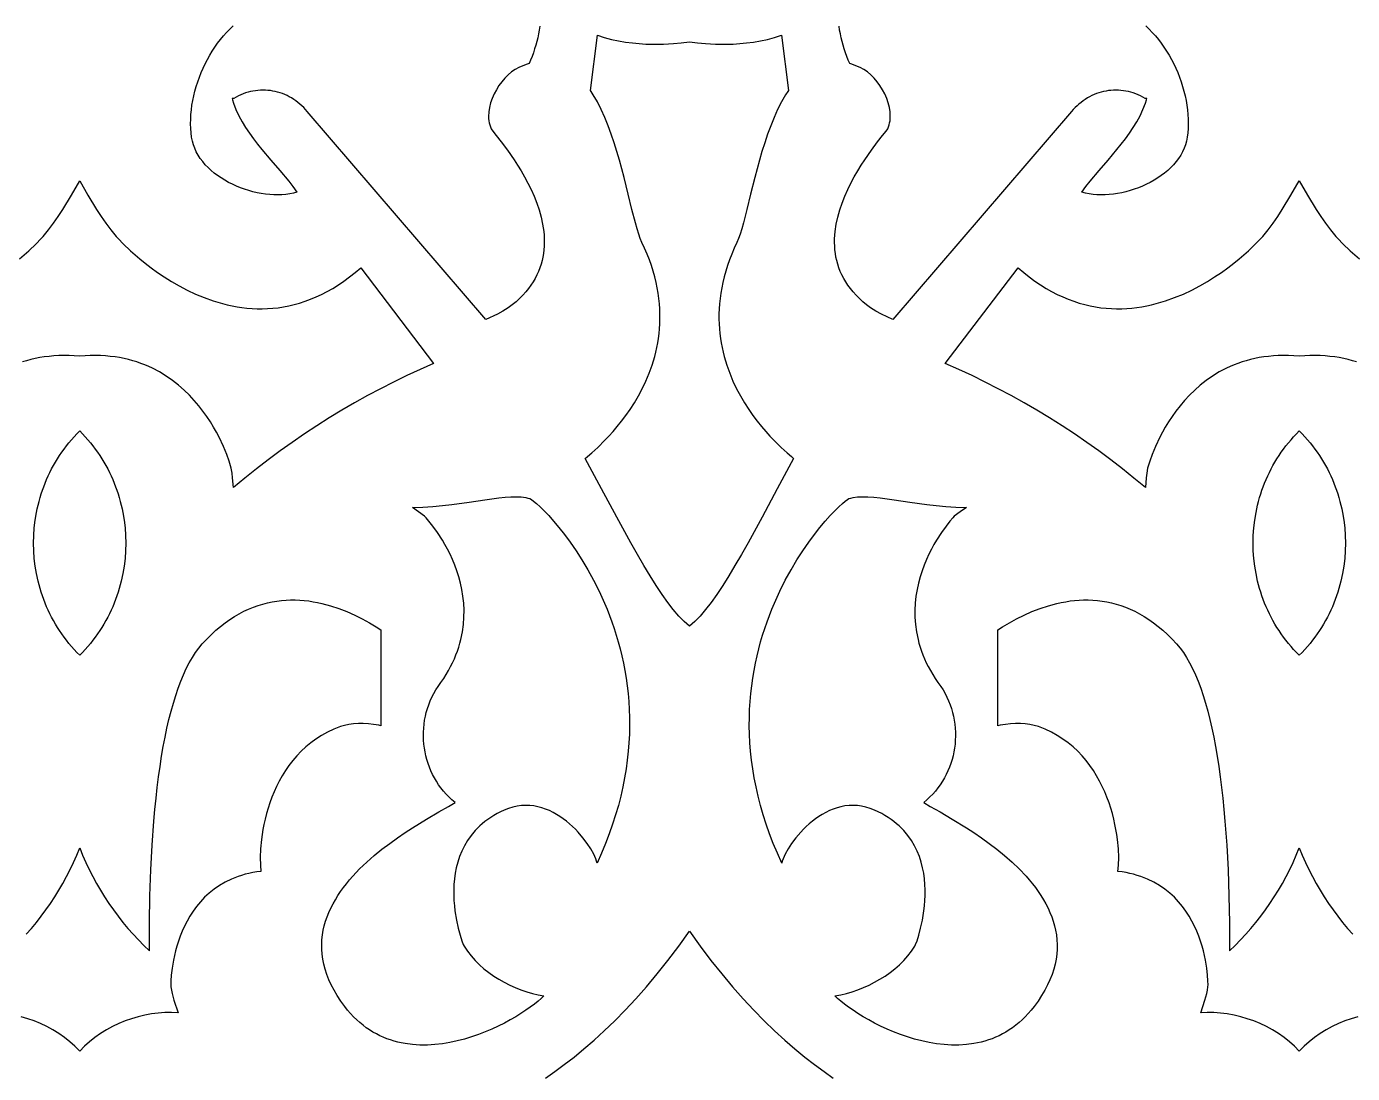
# Model space of a CAD drawing. Extents: x -350 to 350, y -780 to 780.
# Drawn here: x -3.3 to 79.3, y -647.1 to -581.8 of the extents above; entities that cross this region are included whole.
import ezdxf

# ---------------------------------------------------------------- set-up
doc = ezdxf.new("R2010")
doc.units = 0
doc.layers.add('LAYER_1', color=18, linetype='CONTINUOUS')

msp = doc.modelspace()

# ---------------------------------------------------------------- linework, layer by layer
at = {"layer": 'LAYER_1'}
for points in [[(28.674, -581.802), (28.637, -582.041), (28.592, -582.278), (28.542, -582.514), (28.485, -582.75), (28.421, -582.983), (28.351, -583.216), (28.274, -583.446), (28.191, -583.675), (28.1, -583.902), (28.004, -584.126), (27.879, -584.164), (27.623, -584.258), (27.359, -584.372), (27.132, -584.495), (26.911, -584.647), (26.697, -584.827), (26.494, -585.031), (26.303, -585.255), (26.126, -585.496), (25.966, -585.752), (25.825, -586.019), (25.705, -586.295), (25.609, -586.576), (25.538, -586.858), (25.494, -587.14), (25.481, -587.417), (25.486, -587.553), (25.499, -587.687), (25.521, -587.819), (25.552, -587.947), (25.592, -588.072), (25.642, -588.193), (25.74, -588.33), (25.959, -588.604), (26.272, -589.003), (26.653, -589.512), (27.074, -590.119), (27.292, -590.455), (27.509, -590.81), (27.723, -591.182), (27.931, -591.57), (28.128, -591.973), (28.313, -592.388), (28.48, -592.813), (28.627, -593.248), (28.751, -593.691), (28.849, -594.139), (28.916, -594.591), (28.937, -594.818), (28.949, -595.045), (28.953, -595.273), (28.946, -595.5), (28.93, -595.727), (28.903, -595.954), (28.865, -596.18), (28.816, -596.405), (28.755, -596.63), (28.682, -596.852), (28.597, -597.074), (28.498, -597.293), (28.386, -597.511), (28.261, -597.726), (28.121, -597.939), (27.966, -598.15), (27.797, -598.357), (27.611, -598.562), (27.41, -598.763), (27.193, -598.961), (26.959, -599.156), (26.707, -599.346), (26.545, -599.458), (26.377, -599.561), (26.031, -599.748), (25.315, -600.072), (14.184, -587.12), (14.075, -586.992), (13.962, -586.869), (13.844, -586.753), (13.723, -586.644), (13.598, -586.541), (13.469, -586.444), (13.337, -586.353), (13.201, -586.269), (13.063, -586.192), (12.923, -586.121), (12.78, -586.057), (12.634, -585.999), (12.487, -585.948), (12.338, -585.904), (12.187, -585.866), (12.035, -585.835), (11.882, -585.811), (11.728, -585.794), (11.574, -585.784), (11.419, -585.781), (11.264, -585.785), (11.108, -585.796), (10.953, -585.814), (10.799, -585.839), (10.645, -585.871), (10.492, -585.91), (10.34, -585.957), (10.189, -586.011), (10.04, -586.072), (9.893, -586.14), (9.748, -586.216), (9.604, -586.299), (9.502, -586.3), (9.516, -586.377), (9.581, -586.598), (9.738, -586.996), (9.918, -587.381), (10.119, -587.754), (10.339, -588.115), (10.575, -588.468), (10.825, -588.812), (11.086, -589.15), (11.355, -589.483), (11.912, -590.139), (12.475, -590.791), (13.024, -591.451), (13.289, -591.787), (13.542, -592.129), (13.318, -592.19), (13.087, -592.238), (12.848, -592.273), (12.603, -592.295), (12.353, -592.304), (12.099, -592.301), (11.841, -592.286), (11.581, -592.259), (11.319, -592.221), (11.057, -592.171), (10.795, -592.11), (10.534, -592.039), (10.275, -591.956), (10.019, -591.864), (9.767, -591.761), (9.52, -591.648), (9.279, -591.526), (9.045, -591.395), (8.818, -591.254), (8.599, -591.105), (8.39, -590.947), (8.192, -590.781), (8.004, -590.607), (7.829, -590.425), (7.667, -590.235), (7.519, -590.038), (7.386, -589.834), (7.269, -589.623), (7.168, -589.406), (7.085, -589.182), (7.021, -588.952), (6.976, -588.716), (6.942, -588.44), (6.921, -588.16), (6.913, -587.875), (6.917, -587.588), (6.932, -587.298), (6.96, -587.006), (6.999, -586.713), (7.049, -586.42), (7.11, -586.127), (7.181, -585.834), (7.263, -585.543), (7.356, -585.254), (7.458, -584.967), (7.569, -584.684), (7.69, -584.405), (7.82, -584.131), (7.959, -583.862), (8.107, -583.598), (8.263, -583.342), (8.427, -583.092), (8.598, -582.85), (8.778, -582.617), (8.964, -582.393), (9.158, -582.179), (9.358, -581.975), (9.565, -581.782)], [(66.429, -581.782), (66.636, -581.975), (66.836, -582.179), (67.03, -582.393), (67.217, -582.617), (67.396, -582.85), (67.568, -583.092), (67.732, -583.342), (67.887, -583.598), (68.035, -583.862), (68.174, -584.131), (68.304, -584.405), (68.425, -584.684), (68.537, -584.967), (68.639, -585.254), (68.731, -585.543), (68.813, -585.834), (68.884, -586.127), (68.945, -586.42), (68.995, -586.713), (69.034, -587.006), (69.062, -587.298), (69.078, -587.588), (69.081, -587.875), (69.073, -588.16), (69.052, -588.44), (69.019, -588.716), (68.974, -588.952), (68.909, -589.182), (68.826, -589.406), (68.726, -589.623), (68.608, -589.834), (68.475, -590.038), (68.327, -590.235), (68.165, -590.425), (67.99, -590.607), (67.802, -590.781), (67.604, -590.947), (67.395, -591.105), (67.176, -591.254), (66.95, -591.395), (66.715, -591.526), (66.474, -591.648), (66.227, -591.761), (65.975, -591.864), (65.719, -591.956), (65.461, -592.039), (65.2, -592.11), (64.938, -592.171), (64.675, -592.221), (64.413, -592.259), (64.153, -592.286), (63.896, -592.301), (63.641, -592.304), (63.391, -592.295), (63.146, -592.273), (62.908, -592.238), (62.676, -592.19), (62.452, -592.129), (62.706, -591.787), (62.97, -591.451), (63.52, -590.791), (64.083, -590.139), (64.639, -589.483), (64.909, -589.15), (65.169, -588.812), (65.419, -588.468), (65.655, -588.115), (65.875, -587.754), (66.076, -587.381), (66.257, -586.996), (66.414, -586.598), (66.478, -586.377), (66.492, -586.3), (66.39, -586.299), (66.247, -586.216), (66.101, -586.14), (65.954, -586.072), (65.805, -586.011), (65.654, -585.957), (65.502, -585.91), (65.349, -585.871), (65.195, -585.839), (65.041, -585.814), (64.886, -585.796), (64.731, -585.785), (64.575, -585.781), (64.42, -585.784), (64.266, -585.794), (64.112, -585.811), (63.959, -585.835), (63.807, -585.866), (63.656, -585.904), (63.507, -585.948), (63.36, -585.999), (63.215, -586.057), (63.072, -586.121), (62.931, -586.192), (62.793, -586.269), (62.658, -586.353), (62.526, -586.444), (62.397, -586.541), (62.271, -586.644), (62.15, -586.753), (62.032, -586.869), (61.919, -586.992), (61.81, -587.12), (50.679, -600.072), (49.963, -599.748), (49.617, -599.561), (49.449, -599.458), (49.287, -599.346), (49.036, -599.156), (48.801, -598.961), (48.584, -598.763), (48.383, -598.562), (48.198, -598.357), (48.028, -598.15), (47.873, -597.939), (47.733, -597.726), (47.608, -597.511), (47.496, -597.293), (47.397, -597.074), (47.312, -596.852), (47.239, -596.63), (47.178, -596.405), (47.129, -596.18), (47.091, -595.954), (47.064, -595.727), (47.048, -595.5), (47.042, -595.273), (47.045, -595.045), (47.057, -594.818), (47.078, -594.591), (47.146, -594.139), (47.243, -593.691), (47.367, -593.248), (47.514, -592.813), (47.682, -592.388), (47.866, -591.973), (48.063, -591.57), (48.271, -591.182), (48.485, -590.81), (48.703, -590.455), (48.92, -590.119), (49.341, -589.512), (49.722, -589.003), (50.035, -588.604), (50.254, -588.33), (50.353, -588.193), (50.402, -588.072), (50.442, -587.947), (50.473, -587.819), (50.495, -587.687), (50.508, -587.553), (50.514, -587.417), (50.5, -587.14), (50.457, -586.858), (50.386, -586.576), (50.289, -586.295), (50.169, -586.019), (50.028, -585.752), (49.868, -585.496), (49.692, -585.255), (49.5, -585.031), (49.297, -584.827), (49.083, -584.647), (48.862, -584.495), (48.635, -584.372), (48.372, -584.258), (48.115, -584.164), (47.99, -584.126), (47.894, -583.902), (47.804, -583.675), (47.72, -583.446), (47.643, -583.216), (47.573, -582.983), (47.509, -582.75), (47.452, -582.514), (47.402, -582.278), (47.358, -582.041), (47.32, -581.802)], [(-3.743, -596.291), (-3.161, -595.784), (-2.713, -595.36), (-2.412, -595.051), (-2.266, -594.891), (-1.941, -594.492), (-1.632, -594.078), (-1.337, -593.653), (-1.054, -593.218), (-0.514, -592.327), (0, -591.424), (0.514, -592.327), (1.054, -593.218), (1.337, -593.653), (1.632, -594.078), (1.941, -594.492), (2.266, -594.891), (2.412, -595.051), (2.713, -595.36), (3.161, -595.784), (3.743, -596.291), (4.082, -596.565), (4.451, -596.847), (4.848, -597.134), (5.273, -597.42), (5.724, -597.703), (6.199, -597.978), (6.698, -598.24), (7.22, -598.486), (7.762, -598.711), (8.323, -598.912), (8.903, -599.085), (9.2, -599.159), (9.5, -599.224), (9.805, -599.28), (10.113, -599.327), (10.425, -599.363), (10.74, -599.389), (11.059, -599.403), (11.38, -599.405), (11.705, -599.395), (12.033, -599.373), (12.363, -599.337), (12.695, -599.287), (13.03, -599.222), (13.367, -599.143), (13.706, -599.049), (14.047, -598.938), (14.389, -598.812), (14.733, -598.668), (15.079, -598.507), (15.425, -598.328), (15.773, -598.13), (16.121, -597.914), (16.47, -597.678), (16.82, -597.422), (17.17, -597.145), (17.52, -596.848), (22.053, -602.823), (21.218, -603.189), (20.389, -603.572), (19.566, -603.971), (18.749, -604.387), (17.939, -604.818), (17.136, -605.265), (16.34, -605.727), (15.553, -606.205), (14.774, -606.698), (14.003, -607.205), (13.242, -607.727), (12.49, -608.263), (11.748, -608.813), (11.017, -609.377), (10.296, -609.955), (9.586, -610.546), (9.527, -609.94), (9.493, -609.638), (9.447, -609.338), (9.318, -608.896), (9.171, -608.488), (8.963, -607.984), (8.688, -607.406), (8.525, -607.096), (8.343, -606.775), (8.143, -606.447), (7.923, -606.114), (7.683, -605.779), (7.423, -605.444), (7.142, -605.112), (6.839, -604.787), (6.513, -604.469), (6.165, -604.164), (5.794, -603.872), (5.398, -603.597), (4.978, -603.341), (4.533, -603.108), (4.3, -603), (4.062, -602.899), (3.816, -602.805), (3.564, -602.718), (3.306, -602.639), (3.04, -602.567), (2.768, -602.504), (2.489, -602.45), (2.203, -602.404), (1.909, -602.368), (1.609, -602.341), (1.301, -602.324), (0.986, -602.318), (0.664, -602.322), (0.334, -602.337), (0, -602.364), (-0.334, -602.337), (-0.664, -602.322), (-0.986, -602.318), (-1.301, -602.324), (-1.609, -602.341), (-1.909, -602.368), (-2.203, -602.404), (-2.489, -602.45), (-2.768, -602.504), (-3.04, -602.567), (-3.306, -602.639), (-3.564, -602.718)], [(79.566, -602.718), (79.308, -602.639), (79.042, -602.567), (78.77, -602.504), (78.491, -602.45), (78.205, -602.404), (77.911, -602.368), (77.611, -602.341), (77.303, -602.324), (76.988, -602.318), (76.666, -602.322), (76.336, -602.337), (75.998, -602.364), (75.66, -602.337), (75.331, -602.322), (75.008, -602.318), (74.693, -602.324), (74.385, -602.341), (74.085, -602.368), (73.792, -602.404), (73.505, -602.45), (73.226, -602.504), (72.954, -602.567), (72.688, -602.639), (72.43, -602.718), (72.178, -602.805), (71.933, -602.899), (71.694, -603), (71.462, -603.108), (71.016, -603.341), (70.596, -603.597), (70.201, -603.872), (69.829, -604.164), (69.481, -604.469), (69.156, -604.787), (68.853, -605.112), (68.571, -605.444), (68.311, -605.779), (68.071, -606.114), (67.851, -606.447), (67.651, -606.775), (67.469, -607.096), (67.306, -607.406), (67.032, -607.984), (66.823, -608.488), (66.676, -608.896), (66.547, -609.338), (66.501, -609.638), (66.467, -609.94), (66.408, -610.546), (65.698, -609.955), (64.977, -609.377), (64.246, -608.813), (63.504, -608.263), (62.752, -607.727), (61.991, -607.205), (61.22, -606.698), (60.441, -606.205), (59.654, -605.727), (58.858, -605.265), (58.055, -604.818), (57.245, -604.387), (56.428, -603.971), (55.605, -603.572), (54.776, -603.189), (53.941, -602.823), (58.474, -596.848), (58.825, -597.145), (59.174, -597.422), (59.524, -597.678), (59.873, -597.914), (60.222, -598.13), (60.569, -598.328), (60.916, -598.507), (61.261, -598.668), (61.605, -598.812), (61.947, -598.938), (62.288, -599.049), (62.627, -599.143), (62.964, -599.222), (63.299, -599.287), (63.632, -599.337), (63.962, -599.373), (64.289, -599.395), (64.614, -599.405), (64.935, -599.403), (65.254, -599.389), (65.569, -599.363), (65.881, -599.327), (66.189, -599.28), (66.494, -599.224), (66.794, -599.159), (67.091, -599.085), (67.671, -598.912), (68.233, -598.711), (68.775, -598.486), (69.296, -598.24), (69.795, -597.978), (70.271, -597.703), (70.721, -597.42), (71.146, -597.134), (71.544, -596.847), (71.912, -596.565), (72.251, -596.291), (72.834, -595.784), (73.281, -595.36), (73.583, -595.051), (73.728, -594.891), (74.054, -594.492), (74.363, -594.078), (74.658, -593.653), (74.941, -593.218), (75.48, -592.327), (75.998, -591.424), (76.516, -592.327), (77.056, -593.218), (77.339, -593.653), (77.634, -594.078), (77.943, -594.492), (78.268, -594.891), (78.414, -595.051), (78.715, -595.36), (79.163, -595.784), (79.745, -596.291)], [(-3.33, -638.378), (-3.009, -638.015), (-2.698, -637.641), (-2.396, -637.257), (-2.105, -636.864), (-1.824, -636.463), (-1.554, -636.053), (-1.295, -635.636), (-1.048, -635.211), (-0.813, -634.78), (-0.589, -634.342), (-0.379, -633.899), (-0.181, -633.451), (0, -632.998), (0.181, -633.451), (0.379, -633.899), (0.589, -634.342), (0.813, -634.78), (1.048, -635.211), (1.295, -635.636), (1.554, -636.053), (1.824, -636.463), (2.105, -636.864), (2.396, -637.257), (2.698, -637.641), (3.009, -638.015), (3.33, -638.378), (3.66, -638.731), (3.999, -639.073), (4.346, -639.404), (4.351, -637.67), (4.381, -635.992), (4.436, -634.373), (4.517, -632.818), (4.624, -631.329), (4.687, -630.61), (4.757, -629.909), (4.834, -629.226), (4.918, -628.562), (5.008, -627.917), (5.106, -627.292), (5.21, -626.687), (5.321, -626.102), (5.44, -625.537), (5.565, -624.994), (5.698, -624.473), (5.837, -623.974), (5.984, -623.497), (6.138, -623.043), (6.3, -622.612), (6.469, -622.205), (6.645, -621.823), (6.829, -621.465), (7.021, -621.132), (7.22, -620.824), (7.426, -620.543), (7.641, -620.287), (7.923, -619.985), (8.208, -619.703), (8.495, -619.441), (8.783, -619.198), (9.072, -618.974), (9.362, -618.768), (9.653, -618.581), (9.945, -618.41), (10.238, -618.257), (10.53, -618.12), (10.823, -617.999), (11.116, -617.894), (11.408, -617.803), (11.7, -617.727), (11.992, -617.665), (12.282, -617.617), (12.571, -617.581), (12.859, -617.558), (13.146, -617.547), (13.431, -617.547), (13.714, -617.559), (13.995, -617.581), (14.274, -617.613), (14.551, -617.655), (14.824, -617.706), (15.095, -617.765), (15.628, -617.908), (16.147, -618.079), (16.651, -618.274), (17.138, -618.49), (17.607, -618.723), (18.056, -618.969), (18.483, -619.224), (18.774, -619.41), (18.774, -625.382), (18.634, -625.353), (18.308, -625.301), (17.988, -625.266), (17.673, -625.248), (17.366, -625.249), (17.069, -625.268), (16.782, -625.306), (16.509, -625.364), (16.249, -625.443), (15.836, -625.605), (15.445, -625.788), (15.075, -625.992), (14.726, -626.214), (14.397, -626.454), (14.088, -626.709), (13.799, -626.98), (13.528, -627.264), (13.276, -627.559), (13.042, -627.865), (12.824, -628.18), (12.623, -628.503), (12.439, -628.833), (12.27, -629.167), (12.116, -629.505), (11.977, -629.845), (11.851, -630.186), (11.74, -630.526), (11.641, -630.865), (11.555, -631.2), (11.48, -631.53), (11.417, -631.855), (11.365, -632.172), (11.323, -632.48), (11.268, -633.064), (11.248, -633.596), (11.259, -634.065), (11.296, -634.46), (11.039, -634.495), (10.791, -634.537), (10.549, -634.587), (10.316, -634.644), (10.09, -634.708), (9.871, -634.78), (9.456, -634.942), (9.069, -635.129), (8.708, -635.338), (8.374, -635.567), (8.066, -635.814), (7.781, -636.077), (7.52, -636.354), (7.281, -636.642), (7.064, -636.941), (6.867, -637.246), (6.689, -637.557), (6.529, -637.871), (6.387, -638.187), (6.262, -638.501), (6.151, -638.812), (6.056, -639.118), (5.974, -639.417), (5.904, -639.707), (5.846, -639.984), (5.76, -640.497), (5.709, -640.937), (5.685, -641.289), (5.679, -641.536), (5.684, -641.661), (5.719, -641.869), (5.763, -642.076), (5.872, -642.484), (6.139, -643.286), (5.729, -643.261), (5.315, -643.263), (4.898, -643.29), (4.479, -643.342), (4.061, -643.418), (3.646, -643.518), (3.235, -643.64), (2.829, -643.784), (2.431, -643.95), (2.042, -644.137), (1.664, -644.344), (1.299, -644.57), (0.948, -644.815), (0.612, -645.079), (0.295, -645.36), (0, -645.658), (-0.295, -645.36), (-0.612, -645.079), (-0.948, -644.815), (-1.299, -644.57), (-1.664, -644.344), (-2.042, -644.137), (-2.431, -643.95), (-2.829, -643.784), (-3.235, -643.64), (-3.646, -643.518)], [(79.648, -643.518), (79.237, -643.64), (78.831, -643.784), (78.433, -643.95), (78.044, -644.137), (77.666, -644.344), (77.301, -644.57), (76.95, -644.815), (76.614, -645.079), (76.297, -645.36), (75.998, -645.658), (75.699, -645.36), (75.382, -645.079), (75.047, -644.815), (74.695, -644.57), (74.33, -644.344), (73.952, -644.137), (73.563, -643.95), (73.165, -643.784), (72.759, -643.64), (72.348, -643.518), (71.933, -643.418), (71.515, -643.342), (71.097, -643.29), (70.679, -643.263), (70.265, -643.261), (69.855, -643.286), (70.123, -642.484), (70.231, -642.076), (70.275, -641.869), (70.31, -641.661), (70.315, -641.536), (70.31, -641.289), (70.285, -640.937), (70.234, -640.497), (70.149, -639.984), (70.09, -639.707), (70.021, -639.417), (69.939, -639.118), (69.843, -638.812), (69.733, -638.501), (69.607, -638.187), (69.465, -637.871), (69.305, -637.557), (69.128, -637.246), (68.93, -636.941), (68.713, -636.642), (68.474, -636.354), (68.213, -636.077), (67.928, -635.814), (67.62, -635.567), (67.286, -635.338), (66.926, -635.129), (66.538, -634.942), (66.123, -634.78), (65.904, -634.708), (65.678, -634.644), (65.445, -634.587), (65.204, -634.537), (64.955, -634.495), (64.698, -634.46), (64.735, -634.065), (64.746, -633.596), (64.726, -633.064), (64.671, -632.48), (64.629, -632.172), (64.577, -631.855), (64.514, -631.53), (64.44, -631.2), (64.353, -630.865), (64.255, -630.526), (64.143, -630.186), (64.017, -629.845), (63.878, -629.505), (63.724, -629.167), (63.555, -628.833), (63.371, -628.503), (63.17, -628.18), (62.953, -627.865), (62.718, -627.559), (62.466, -627.264), (62.195, -626.98), (61.906, -626.709), (61.597, -626.454), (61.268, -626.214), (60.92, -625.992), (60.55, -625.788), (60.158, -625.605), (59.745, -625.443), (59.486, -625.364), (59.212, -625.306), (58.926, -625.268), (58.628, -625.249), (58.321, -625.248), (58.007, -625.266), (57.686, -625.301), (57.361, -625.353), (57.22, -625.382), (57.22, -619.41), (57.511, -619.224), (57.938, -618.969), (58.387, -618.723), (58.856, -618.49), (59.343, -618.274), (59.847, -618.079), (60.366, -617.908), (60.899, -617.765), (61.17, -617.706), (61.444, -617.655), (61.72, -617.613), (61.999, -617.581), (62.28, -617.559), (62.563, -617.547), (62.848, -617.547), (63.135, -617.558), (63.423, -617.581), (63.712, -617.617), (64.003, -617.665), (64.294, -617.727), (64.586, -617.803), (64.878, -617.894), (65.171, -617.999), (65.464, -618.12), (65.756, -618.257), (66.049, -618.41), (66.341, -618.581), (66.632, -618.768), (66.922, -618.974), (67.211, -619.198), (67.499, -619.441), (67.786, -619.703), (68.071, -619.985), (68.354, -620.287), (68.568, -620.543), (68.775, -620.824), (68.974, -621.132), (69.165, -621.465), (69.349, -621.823), (69.525, -622.205), (69.694, -622.612), (69.856, -623.043), (70.01, -623.497), (70.157, -623.974), (70.297, -624.473), (70.429, -624.994), (70.555, -625.537), (70.673, -626.102), (70.784, -626.687), (70.888, -627.292), (70.986, -627.917), (71.076, -628.562), (71.16, -629.226), (71.237, -629.909), (71.307, -630.61), (71.37, -631.329), (71.477, -632.818), (71.558, -634.373), (71.614, -635.992), (71.643, -637.67), (71.648, -639.404), (71.996, -639.073), (72.335, -638.731), (72.665, -638.378), (72.985, -638.015), (73.297, -637.641), (73.598, -637.257), (73.889, -636.864), (74.17, -636.463), (74.44, -636.053), (74.699, -635.636), (74.946, -635.211), (75.182, -634.78), (75.405, -634.342), (75.615, -633.899), (75.813, -633.451), (75.998, -632.998), (76.183, -633.451), (76.381, -633.899), (76.592, -634.342), (76.815, -634.78), (77.05, -635.211), (77.297, -635.636), (77.556, -636.053), (77.826, -636.463), (78.107, -636.864), (78.398, -637.257), (78.7, -637.641), (79.011, -638.015), (79.332, -638.378)], [(29.034, -647.337), (29.61, -646.935), (30.201, -646.5), (30.806, -646.03), (31.424, -645.523), (32.052, -644.979), (32.691, -644.397), (33.338, -643.774), (33.993, -643.11), (34.653, -642.402), (35.318, -641.651), (35.986, -640.855), (36.656, -640.011), (37.326, -639.119), (37.997, -638.178), (38.668, -639.119), (39.339, -640.011), (40.009, -640.855), (40.677, -641.651), (41.341, -642.402), (42.002, -643.11), (42.656, -643.774), (43.303, -644.397), (43.942, -644.979), (44.57, -645.523), (45.188, -646.03), (45.793, -646.5), (46.384, -646.935), (46.96, -647.337)]]:
    msp.add_lwpolyline(points, dxfattribs=at)
for points in [[(44.165, -585.793), (44.121, -585.859), (43.987, -586.07), (43.733, -586.515), (43.495, -586.986), (43.272, -587.481), (43.064, -587.994), (42.869, -588.521), (42.687, -589.059), (42.517, -589.602), (42.357, -590.147), (42.067, -591.224), (41.81, -592.257), (41.577, -593.211), (41.363, -594.054), (41.26, -594.423), (41.16, -594.751), (41.06, -595.034), (40.96, -595.268), (40.79, -595.636), (40.635, -595.999), (40.495, -596.359), (40.37, -596.715), (40.259, -597.067), (40.162, -597.414), (40.078, -597.758), (40.007, -598.097), (39.949, -598.432), (39.903, -598.763), (39.869, -599.089), (39.847, -599.411), (39.835, -599.728), (39.834, -600.041), (39.843, -600.35), (39.862, -600.653), (39.891, -600.952), (39.928, -601.246), (39.974, -601.536), (40.028, -601.82), (40.09, -602.1), (40.16, -602.375), (40.32, -602.909), (40.504, -603.423), (40.71, -603.916), (40.935, -604.388), (41.175, -604.837), (41.427, -605.265), (41.688, -605.67), (41.955, -606.052), (42.224, -606.41), (42.492, -606.745), (42.757, -607.055), (43.015, -607.341), (43.262, -607.601), (43.713, -608.044), (44.084, -608.382), (44.351, -608.61), (44.487, -608.725), (43.469, -610.626), (42.527, -612.382), (41.652, -613.979), (41.237, -614.715), (40.836, -615.407), (40.448, -616.053), (40.071, -616.652), (39.705, -617.203), (39.349, -617.704), (39.001, -618.153), (38.66, -618.549), (38.493, -618.727), (38.327, -618.891), (38.162, -619.041), (37.997, -619.177), (37.833, -619.041), (37.668, -618.891), (37.501, -618.727), (37.334, -618.549), (36.993, -618.153), (36.645, -617.704), (36.289, -617.203), (35.923, -616.652), (35.546, -616.053), (35.158, -615.407), (34.757, -614.715), (34.342, -613.979), (33.467, -612.382), (32.525, -610.626), (31.508, -608.725), (31.644, -608.61), (31.91, -608.382), (32.281, -608.044), (32.732, -607.601), (32.98, -607.341), (33.237, -607.055), (33.502, -606.745), (33.77, -606.41), (34.04, -606.052), (34.306, -605.67), (34.567, -605.265), (34.819, -604.837), (35.059, -604.388), (35.284, -603.916), (35.49, -603.423), (35.675, -602.909), (35.834, -602.375), (35.904, -602.1), (35.966, -601.82), (36.02, -601.536), (36.066, -601.246), (36.104, -600.952), (36.132, -600.653), (36.151, -600.35), (36.16, -600.041), (36.159, -599.728), (36.148, -599.411), (36.125, -599.089), (36.091, -598.763), (36.045, -598.432), (35.987, -598.097), (35.916, -597.758), (35.832, -597.414), (35.735, -597.067), (35.624, -596.715), (35.499, -596.359), (35.359, -595.999), (35.205, -595.636), (35.034, -595.268), (34.935, -595.034), (34.835, -594.751), (34.734, -594.423), (34.631, -594.054), (34.417, -593.211), (34.185, -592.257), (33.927, -591.224), (33.637, -590.147), (33.477, -589.602), (33.307, -589.059), (33.125, -588.521), (32.93, -587.994), (32.722, -587.481), (32.499, -586.986), (32.261, -586.515), (32.007, -586.07), (31.873, -585.859), (31.829, -585.793), (32.261, -582.357), (32.686, -582.495), (33.131, -582.614), (33.575, -582.71), (34.014, -582.785), (34.446, -582.841), (34.866, -582.881), (35.274, -582.906), (35.664, -582.918), (36.383, -582.911), (37, -582.877), (37.491, -582.831), (37.997, -582.767), (38.504, -582.831), (38.994, -582.877), (39.611, -582.911), (40.33, -582.918), (40.721, -582.906), (41.128, -582.881), (41.549, -582.841), (41.98, -582.785), (42.419, -582.71), (42.863, -582.614), (43.308, -582.495), (43.734, -582.357)], [(0.173, -607.197), (0.345, -607.38), (0.51, -607.566), (0.67, -607.756), (0.825, -607.95), (0.974, -608.146), (1.117, -608.346), (1.255, -608.549), (1.387, -608.754), (1.513, -608.963), (1.634, -609.174), (1.749, -609.387), (1.858, -609.603), (1.962, -609.822), (2.06, -610.042), (2.153, -610.265), (2.24, -610.489), (2.322, -610.715), (2.397, -610.943), (2.468, -611.173), (2.532, -611.404), (2.591, -611.636), (2.645, -611.869), (2.692, -612.104), (2.771, -612.576), (2.827, -613.051), (2.861, -613.527), (2.872, -614.005), (2.861, -614.482), (2.827, -614.959), (2.771, -615.434), (2.692, -615.906), (2.591, -616.374), (2.532, -616.606), (2.468, -616.837), (2.397, -617.066), (2.322, -617.294), (2.24, -617.521), (2.153, -617.745), (2.06, -617.967), (1.962, -618.188), (1.858, -618.406), (1.749, -618.622), (1.634, -618.836), (1.513, -619.047), (1.387, -619.255), (1.255, -619.461), (1.117, -619.664), (0.974, -619.863), (0.825, -620.06), (0.67, -620.253), (0.51, -620.443), (0.345, -620.63), (0.173, -620.813), (0, -620.992), (-0.173, -620.813), (-0.345, -620.63), (-0.51, -620.443), (-0.67, -620.253), (-0.825, -620.06), (-0.974, -619.863), (-1.117, -619.664), (-1.255, -619.461), (-1.387, -619.255), (-1.513, -619.047), (-1.634, -618.836), (-1.749, -618.622), (-1.858, -618.406), (-1.962, -618.188), (-2.06, -617.967), (-2.153, -617.745), (-2.24, -617.521), (-2.322, -617.294), (-2.397, -617.066), (-2.468, -616.837), (-2.532, -616.606), (-2.591, -616.374), (-2.692, -615.906), (-2.771, -615.434), (-2.827, -614.959), (-2.861, -614.482), (-2.872, -614.005), (-2.861, -613.527), (-2.827, -613.051), (-2.771, -612.576), (-2.692, -612.104), (-2.645, -611.869), (-2.591, -611.636), (-2.532, -611.404), (-2.468, -611.173), (-2.397, -610.943), (-2.322, -610.715), (-2.24, -610.489), (-2.153, -610.265), (-2.06, -610.042), (-1.962, -609.822), (-1.858, -609.603), (-1.749, -609.387), (-1.634, -609.174), (-1.513, -608.963), (-1.387, -608.754), (-1.255, -608.549), (-1.117, -608.346), (-0.974, -608.146), (-0.825, -607.95), (-0.67, -607.756), (-0.51, -607.566), (-0.345, -607.38), (-0.173, -607.197), (0, -607.018)], [(76.176, -607.197), (76.347, -607.38), (76.512, -607.566), (76.673, -607.756), (76.827, -607.95), (76.976, -608.146), (77.119, -608.346), (77.257, -608.549), (77.389, -608.754), (77.515, -608.963), (77.636, -609.174), (77.751, -609.387), (77.86, -609.603), (77.964, -609.822), (78.062, -610.042), (78.155, -610.265), (78.242, -610.489), (78.324, -610.715), (78.399, -610.943), (78.47, -611.173), (78.534, -611.404), (78.593, -611.636), (78.647, -611.869), (78.694, -612.104), (78.773, -612.576), (78.829, -613.051), (78.863, -613.527), (78.874, -614.005), (78.863, -614.482), (78.829, -614.959), (78.773, -615.434), (78.694, -615.906), (78.593, -616.374), (78.534, -616.606), (78.47, -616.837), (78.399, -617.066), (78.324, -617.294), (78.242, -617.521), (78.155, -617.745), (78.062, -617.967), (77.964, -618.188), (77.86, -618.406), (77.751, -618.622), (77.636, -618.836), (77.515, -619.047), (77.389, -619.255), (77.257, -619.461), (77.119, -619.664), (76.976, -619.863), (76.827, -620.06), (76.673, -620.253), (76.512, -620.443), (76.347, -620.63), (76.176, -620.813), (75.998, -620.992), (75.821, -620.813), (75.649, -620.63), (75.484, -620.443), (75.324, -620.253), (75.169, -620.06), (75.02, -619.863), (74.877, -619.664), (74.74, -619.461), (74.608, -619.255), (74.481, -619.047), (74.361, -618.836), (74.245, -618.622), (74.136, -618.406), (74.032, -618.188), (73.934, -617.967), (73.841, -617.745), (73.754, -617.521), (73.673, -617.294), (73.597, -617.066), (73.527, -616.837), (73.462, -616.606), (73.403, -616.374), (73.302, -615.906), (73.223, -615.434), (73.167, -614.959), (73.133, -614.482), (73.122, -614.005), (73.133, -613.527), (73.167, -613.051), (73.223, -612.576), (73.302, -612.104), (73.35, -611.869), (73.403, -611.636), (73.462, -611.404), (73.527, -611.173), (73.597, -610.943), (73.673, -610.715), (73.754, -610.489), (73.841, -610.265), (73.934, -610.042), (74.032, -609.822), (74.136, -609.603), (74.245, -609.387), (74.361, -609.174), (74.481, -608.963), (74.608, -608.754), (74.74, -608.549), (74.877, -608.346), (75.02, -608.146), (75.169, -607.95), (75.324, -607.756), (75.484, -607.566), (75.649, -607.38), (75.821, -607.197), (75.998, -607.018)], [(27.521, -611.131), (27.804, -611.169), (27.935, -611.198), (28.058, -611.235), (28.149, -611.283), (28.287, -611.384), (28.469, -611.536), (28.689, -611.738), (28.943, -611.989), (29.227, -612.289), (29.535, -612.637), (29.865, -613.031), (30.21, -613.47), (30.568, -613.954), (30.932, -614.482), (31.299, -615.052), (31.664, -615.664), (32.022, -616.317), (32.37, -617.01), (32.702, -617.741), (32.861, -618.121), (33.014, -618.51), (33.161, -618.909), (33.302, -619.317), (33.435, -619.733), (33.561, -620.159), (33.678, -620.593), (33.786, -621.036), (33.885, -621.487), (33.974, -621.947), (34.052, -622.415), (34.119, -622.891), (34.174, -623.376), (34.217, -623.868), (34.247, -624.368), (34.263, -624.875), (34.266, -625.39), (34.254, -625.913), (34.227, -626.443), (34.184, -626.98), (34.125, -627.524), (34.049, -628.075), (33.956, -628.633), (33.845, -629.198), (33.715, -629.769), (33.567, -630.347), (33.399, -630.931), (33.21, -631.521), (33.001, -632.117), (32.77, -632.72), (32.518, -633.328), (32.243, -633.942), (32.209, -633.82), (32.163, -633.687), (32.031, -633.392), (31.852, -633.067), (31.628, -632.722), (31.362, -632.367), (31.056, -632.011), (30.889, -631.837), (30.714, -631.666), (30.53, -631.5), (30.338, -631.34), (30.138, -631.188), (29.931, -631.044), (29.717, -630.91), (29.496, -630.788), (29.269, -630.678), (29.036, -630.582), (28.797, -630.5), (28.553, -630.435), (28.304, -630.387), (28.051, -630.358), (27.793, -630.349), (27.532, -630.362), (27.267, -630.396), (26.999, -630.454), (26.728, -630.538), (26.455, -630.647), (26.23, -630.753), (26.015, -630.864), (25.811, -630.981), (25.616, -631.102), (25.431, -631.228), (25.256, -631.359), (25.089, -631.494), (24.932, -631.633), (24.783, -631.775), (24.643, -631.922), (24.388, -632.225), (24.165, -632.54), (23.972, -632.865), (23.807, -633.198), (23.669, -633.538), (23.556, -633.883), (23.466, -634.231), (23.398, -634.58), (23.35, -634.929), (23.32, -635.276), (23.306, -635.618), (23.307, -635.955), (23.322, -636.285), (23.348, -636.605), (23.383, -636.914), (23.477, -637.493), (23.59, -638.006), (23.707, -638.44), (23.816, -638.781), (23.903, -639.014), (23.954, -639.126), (24.164, -639.436), (24.394, -639.732), (24.644, -640.013), (24.912, -640.279), (25.195, -640.529), (25.493, -640.764), (25.804, -640.984), (26.127, -641.187), (26.459, -641.374), (26.8, -641.545), (27.147, -641.7), (27.5, -641.837), (27.856, -641.958), (28.214, -642.061), (28.573, -642.147), (28.93, -642.216), (28.761, -642.378), (28.561, -642.552), (28.334, -642.735), (28.08, -642.925), (27.8, -643.12), (27.497, -643.319), (27.172, -643.518), (26.827, -643.717), (26.463, -643.912), (26.082, -644.103), (25.685, -644.287), (25.274, -644.461), (24.85, -644.624), (24.416, -644.774), (23.972, -644.909), (23.52, -645.026), (23.062, -645.124), (22.6, -645.201), (22.134, -645.254), (21.667, -645.282), (21.2, -645.282), (20.735, -645.253), (20.273, -645.192), (20.044, -645.149), (19.816, -645.098), (19.59, -645.037), (19.365, -644.968), (19.143, -644.888), (18.922, -644.8), (18.704, -644.701), (18.489, -644.592), (18.277, -644.473), (18.067, -644.342), (17.861, -644.201), (17.658, -644.049), (17.458, -643.885), (17.263, -643.71), (17.071, -643.522), (16.883, -643.323), (16.7, -643.11), (16.522, -642.885), (16.273, -642.543), (16.05, -642.205), (15.852, -641.87), (15.679, -641.538), (15.529, -641.21), (15.402, -640.885), (15.298, -640.564), (15.215, -640.247), (15.153, -639.934), (15.111, -639.624), (15.089, -639.318), (15.086, -639.016), (15.1, -638.719), (15.133, -638.425), (15.181, -638.135), (15.246, -637.849), (15.326, -637.568), (15.421, -637.291), (15.53, -637.018), (15.652, -636.749), (15.787, -636.485), (15.933, -636.225), (16.091, -635.97), (16.259, -635.719), (16.436, -635.473), (16.623, -635.231), (16.818, -634.994), (17.021, -634.762), (17.447, -634.313), (17.895, -633.883), (18.36, -633.473), (18.837, -633.083), (19.318, -632.715), (19.8, -632.368), (20.276, -632.043), (20.741, -631.739), (21.616, -631.202), (22.379, -630.757), (22.986, -630.411), (23.393, -630.164), (23.197, -629.999), (23.011, -629.826), (22.835, -629.645), (22.669, -629.456), (22.512, -629.261), (22.366, -629.059), (22.231, -628.85), (22.105, -628.637), (21.99, -628.418), (21.885, -628.194), (21.791, -627.966), (21.707, -627.734), (21.634, -627.498), (21.571, -627.259), (21.519, -627.018), (21.478, -626.775), (21.447, -626.529), (21.428, -626.283), (21.419, -626.035), (21.422, -625.787), (21.436, -625.539), (21.46, -625.292), (21.496, -625.045), (21.544, -624.8), (21.602, -624.556), (21.672, -624.314), (21.754, -624.075), (21.847, -623.839), (21.951, -623.607), (22.067, -623.378), (22.195, -623.153), (22.335, -622.934), (22.515, -622.686), (22.683, -622.44), (22.839, -622.193), (22.983, -621.947), (23.116, -621.702), (23.238, -621.458), (23.349, -621.214), (23.45, -620.972), (23.54, -620.73), (23.621, -620.49), (23.693, -620.251), (23.755, -620.014), (23.852, -619.544), (23.916, -619.081), (23.949, -618.626), (23.952, -618.18), (23.93, -617.744), (23.883, -617.318), (23.815, -616.903), (23.727, -616.501), (23.622, -616.111), (23.502, -615.736), (23.37, -615.375), (23.227, -615.031), (23.077, -614.702), (22.922, -614.391), (22.764, -614.099), (22.604, -613.825), (22.294, -613.339), (22.008, -612.94), (21.767, -612.634), (21.589, -612.429), (21.492, -612.332), (21.118, -612.053), (20.735, -611.786), (21.388, -611.759), (22.016, -611.716), (22.618, -611.66), (23.195, -611.596), (24.273, -611.453), (25.246, -611.311), (26.113, -611.193), (26.506, -611.151), (26.872, -611.125), (27.21, -611.117)], [(49.122, -611.125), (49.488, -611.151), (49.881, -611.193), (50.748, -611.311), (51.721, -611.453), (52.799, -611.596), (53.376, -611.66), (53.979, -611.716), (54.606, -611.759), (55.259, -611.786), (54.876, -612.053), (54.502, -612.332), (54.405, -612.429), (54.227, -612.634), (53.986, -612.94), (53.701, -613.339), (53.39, -613.825), (53.231, -614.099), (53.072, -614.391), (52.917, -614.702), (52.767, -615.031), (52.625, -615.375), (52.492, -615.736), (52.373, -616.111), (52.268, -616.501), (52.18, -616.903), (52.111, -617.318), (52.064, -617.744), (52.042, -618.18), (52.046, -618.626), (52.078, -619.081), (52.142, -619.544), (52.24, -620.014), (52.302, -620.251), (52.373, -620.49), (52.454, -620.73), (52.544, -620.972), (52.645, -621.214), (52.756, -621.458), (52.878, -621.702), (53.011, -621.947), (53.156, -622.193), (53.311, -622.44), (53.479, -622.686), (53.659, -622.934), (53.799, -623.153), (53.927, -623.378), (54.043, -623.607), (54.148, -623.839), (54.241, -624.075), (54.322, -624.314), (54.392, -624.556), (54.451, -624.8), (54.498, -625.045), (54.534, -625.292), (54.559, -625.539), (54.572, -625.787), (54.575, -626.035), (54.566, -626.283), (54.547, -626.529), (54.516, -626.775), (54.475, -627.018), (54.423, -627.259), (54.361, -627.498), (54.287, -627.734), (54.204, -627.966), (54.109, -628.194), (54.004, -628.418), (53.889, -628.637), (53.764, -628.85), (53.628, -629.059), (53.482, -629.261), (53.326, -629.456), (53.159, -629.645), (52.983, -629.826), (52.797, -629.999), (52.601, -630.164), (53.008, -630.411), (53.615, -630.757), (54.378, -631.202), (55.253, -631.739), (55.718, -632.043), (56.194, -632.368), (56.676, -632.715), (57.158, -633.083), (57.634, -633.473), (58.099, -633.883), (58.547, -634.313), (58.973, -634.762), (59.176, -634.994), (59.371, -635.231), (59.558, -635.473), (59.736, -635.719), (59.904, -635.97), (60.061, -636.225), (60.208, -636.485), (60.342, -636.749), (60.464, -637.018), (60.573, -637.291), (60.668, -637.568), (60.748, -637.849), (60.813, -638.135), (60.862, -638.425), (60.894, -638.719), (60.908, -639.016), (60.905, -639.318), (60.883, -639.624), (60.841, -639.934), (60.779, -640.247), (60.696, -640.564), (60.592, -640.885), (60.465, -641.21), (60.315, -641.538), (60.142, -641.87), (59.944, -642.205), (59.721, -642.543), (59.473, -642.885), (59.294, -643.11), (59.111, -643.323), (58.923, -643.522), (58.732, -643.71), (58.536, -643.885), (58.337, -644.049), (58.134, -644.201), (57.927, -644.342), (57.718, -644.473), (57.505, -644.592), (57.29, -644.701), (57.072, -644.8), (56.852, -644.888), (56.629, -644.968), (56.405, -645.037), (56.178, -645.098), (55.951, -645.149), (55.721, -645.192), (55.259, -645.253), (54.794, -645.282), (54.327, -645.282), (53.86, -645.254), (53.395, -645.201), (52.932, -645.124), (52.474, -645.026), (52.023, -644.909), (51.579, -644.774), (51.144, -644.624), (50.721, -644.461), (50.309, -644.287), (49.912, -644.103), (49.531, -643.912), (49.167, -643.717), (48.822, -643.518), (48.497, -643.319), (48.194, -643.12), (47.915, -642.925), (47.66, -642.735), (47.433, -642.552), (47.233, -642.378), (47.064, -642.216), (47.422, -642.147), (47.78, -642.061), (48.138, -641.958), (48.494, -641.837), (48.847, -641.7), (49.194, -641.545), (49.535, -641.374), (49.867, -641.187), (50.19, -640.984), (50.501, -640.764), (50.799, -640.529), (51.083, -640.279), (51.35, -640.013), (51.6, -639.732), (51.83, -639.436), (52.04, -639.126), (52.091, -639.014), (52.178, -638.781), (52.287, -638.44), (52.405, -638.006), (52.517, -637.493), (52.611, -636.914), (52.647, -636.605), (52.672, -636.285), (52.687, -635.955), (52.688, -635.618), (52.675, -635.276), (52.645, -634.929), (52.596, -634.58), (52.528, -634.231), (52.438, -633.883), (52.325, -633.538), (52.187, -633.198), (52.022, -632.865), (51.829, -632.54), (51.606, -632.225), (51.351, -631.922), (51.211, -631.775), (51.062, -631.633), (50.905, -631.494), (50.739, -631.359), (50.563, -631.228), (50.378, -631.102), (50.183, -630.981), (49.979, -630.864), (49.764, -630.753), (49.539, -630.647), (49.266, -630.538), (48.995, -630.454), (48.727, -630.396), (48.462, -630.362), (48.201, -630.349), (47.943, -630.358), (47.69, -630.387), (47.441, -630.435), (47.197, -630.5), (46.958, -630.582), (46.725, -630.678), (46.498, -630.788), (46.277, -630.91), (46.063, -631.044), (45.856, -631.188), (45.656, -631.34), (45.464, -631.5), (45.28, -631.666), (45.105, -631.837), (44.938, -632.011), (44.632, -632.367), (44.366, -632.722), (44.142, -633.067), (43.963, -633.392), (43.832, -633.687), (43.785, -633.82), (43.751, -633.942), (43.476, -633.328), (43.224, -632.72), (42.993, -632.117), (42.784, -631.521), (42.596, -630.931), (42.427, -630.347), (42.279, -629.769), (42.149, -629.198), (42.038, -628.633), (41.945, -628.075), (41.869, -627.524), (41.81, -626.98), (41.767, -626.443), (41.74, -625.913), (41.728, -625.39), (41.731, -624.875), (41.748, -624.368), (41.778, -623.868), (41.82, -623.376), (41.876, -622.891), (41.943, -622.415), (42.021, -621.947), (42.109, -621.487), (42.208, -621.036), (42.316, -620.593), (42.434, -620.159), (42.559, -619.733), (42.692, -619.317), (42.833, -618.909), (42.98, -618.51), (43.134, -618.121), (43.292, -617.741), (43.625, -617.01), (43.972, -616.317), (44.331, -615.664), (44.696, -615.052), (45.062, -614.482), (45.427, -613.954), (45.784, -613.47), (46.129, -613.031), (46.459, -612.637), (46.768, -612.289), (47.051, -611.989), (47.306, -611.738), (47.526, -611.536), (47.707, -611.384), (47.845, -611.283), (47.936, -611.235), (48.06, -611.198), (48.19, -611.169), (48.473, -611.131), (48.784, -611.117)]]:
    msp.add_lwpolyline(points, close=True, dxfattribs=at)

doc.saveas('drawing.dxf')
